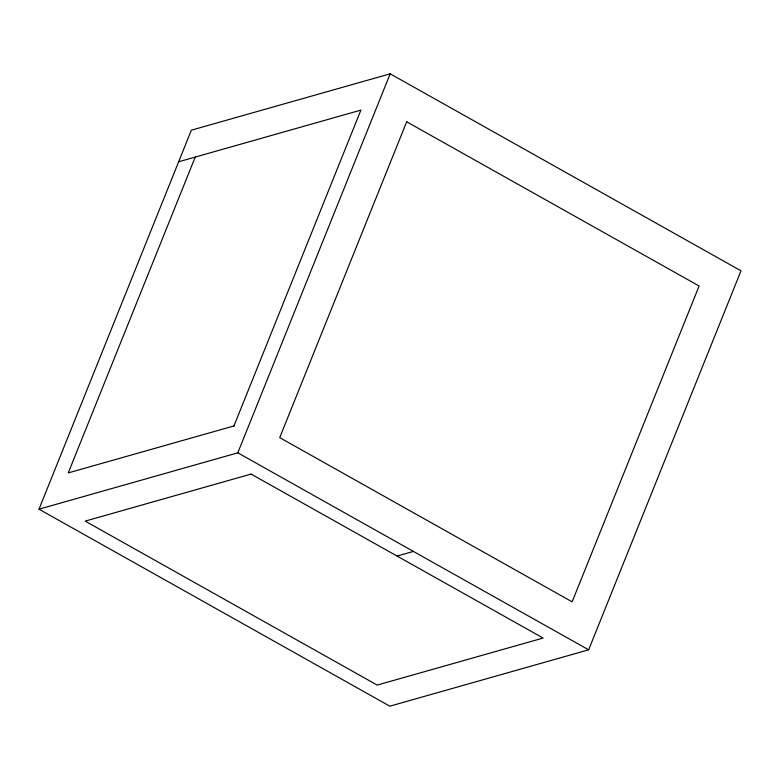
<?xml version="1.0" encoding="UTF-8"?>
<svg xmlns="http://www.w3.org/2000/svg" width="780" height="780" viewBox="0 0 780 780"><rect width="100%" height="100%" fill="white"/><g stroke="black" fill="none" stroke-linecap="round" stroke-linejoin="round"><path stroke-width="1.17" d="M39 509.184L191.353 130.182L390.175 73.817L741 270.816L588.646 649.818L389.825 706.183L39 509.184L237.812 452.819L588.646 649.818M195.234 157.072L68.26 472.904L234.175 425.87M233.941 425.938L360.906 110.097L178.659 161.772M237.812 452.819L390.175 73.817M397.098 556.062L413.429 551.431M406.682 121.797L279.718 437.639L572.14 601.838L699.104 285.997L406.682 121.797M251.082 474.084L85.176 521.118L377.188 685.084L543.104 638.05L251.082 474.084"/></g></svg>
